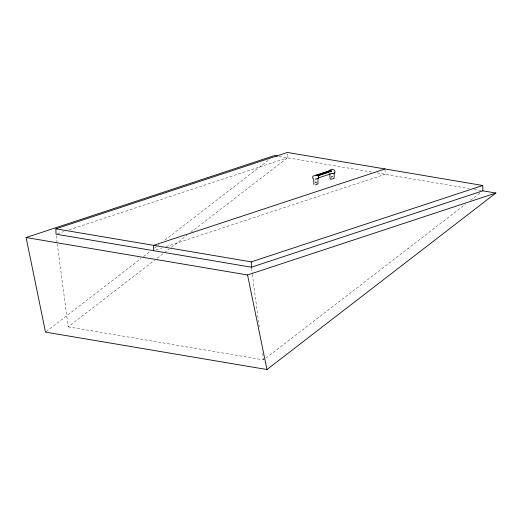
<?xml version="1.0" encoding="UTF-8"?>
<svg xmlns="http://www.w3.org/2000/svg" width="522" height="522" viewBox="0 0 522 522"><rect width="100%" height="100%" fill="white"/><g stroke="black" fill="none" stroke-linecap="round" stroke-linejoin="round"><path stroke-width="0.39" stroke-dasharray="2.61 1.96" d="M332.462 176.762L331.594 176.782L331.627 178.002M46.158 331.614L140.953 258.514M143.53 256.53L150.623 251.056M154.492 248.074L159.008 244.596M164.815 240.12L269.926 159.066M57.27 243.839L68.212 326.85L154.623 260.224M157.207 258.233L163.654 253.261M164.299 252.765L168.815 249.281M171.392 247.291L186.869 235.357M190.739 232.375L287.465 157.788L287.361 152.457M68.212 326.85L263.623 359.886L465.461 204.246M470.622 200.272L480.938 192.318M57.537 233.66L63.736 231.611M69.152 229.824L287.465 157.788M156.019 249.921L162.212 247.878M166.081 246.599L385.171 174.309L385.092 170.498M279.035 156.365L372.356 172.143M377.158 172.952L469.258 188.52M474.061 189.336L481.271 190.55M251.506 268.008L252.25 273.652M252.354 274.455L259.264 326.844M262.768 353.44L263.623 359.886M56.206 235.781L57.159 243.037M316.339 183.45C317.396 181.852 314.433 181.917 315.471 183.496M315.869 181.956C314.355 182.276 317.415 182.204 315.869 181.956M332.025 176.462C330.511 176.782 333.565 176.717 332.025 176.462"/><path stroke-width="0.78" d="M317.833 175.66L331.307 170.844L317.513 175.62L317.063 175.353L330.791 170.687L316.554 175.288L330.191 170.792M318.648 177.845L332.292 173.291L331.535 173.493M328.86 170.968C333.29 166.133 338.38 173.787 332.175 173.552M329.715 170.811L315.51 175.451L315.954 175.49M277.502 156.104L274.442 155.589L26.1 237.53L45.512 332.109L266.977 369.543L495.9 193.023L482.876 190.824L251.395 267.205L55.991 234.169L55.887 228.832L287.361 152.457L482.765 185.486L482.876 190.824M331.751 171.157L318.022 175.829M318.061 178.322L317.97 183.894L315.542 184.716M334.211 172.828L334.119 178.4L331.698 179.222L330.034 178.942L329.891 173.604M385.066 168.971L153.585 245.353L153.696 250.684M55.887 228.832L251.291 261.868L482.765 185.486M26.1 237.53L247.558 274.97L495.9 193.023M316.025 179.039L315.634 179.144L318.746 178.054L318.583 175.875L316.091 175.111L312.769 176.234L312.776 178.204L313.742 179.092L313.879 184.436M318.231 175.842L318.616 176.227M247.558 274.97L266.977 369.543M251.291 261.868L251.395 267.205"/></g></svg>
